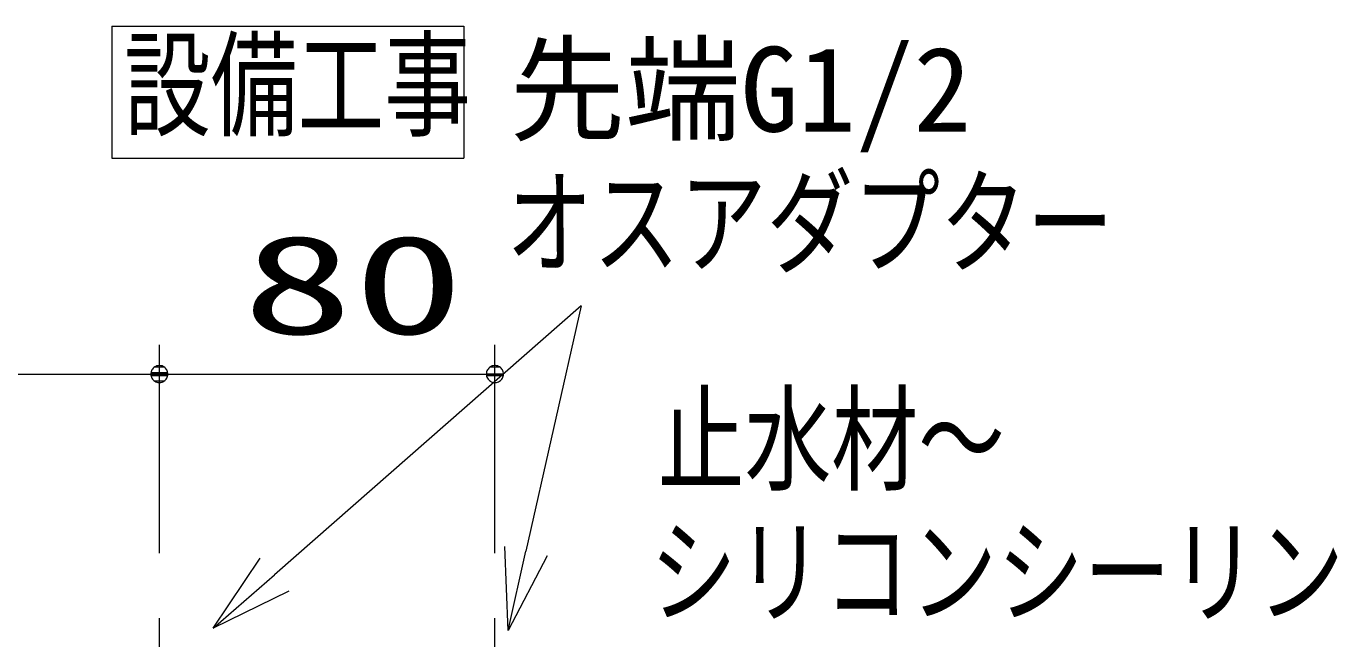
# Model space of a CAD drawing. Units: millimetres on the paper. Extents: x -305 to 305, y -152 to 152.
# Drawn here: x 39.82 to 84.4, y 50.67 to 71.54 of the extents above; entities that cross this region are included whole.
import ezdxf
from ezdxf.enums import TextEntityAlignment as Align

# ---------------------------------------------------------------- set-up
doc = ezdxf.new("R2010")
doc.units = ezdxf.units.MM
doc.linetypes.add('LONG_CHAIN', pattern=[21, 18, -1, 1, -1])
doc.layers.add('0-1_RV', color=7, linetype='Continuous', lineweight=9)
doc.layers.add('0-2_0', color=7, linetype='Continuous', lineweight=9)
doc.styles.add('ＭＳ ゴシック', font='')
doc.styles.get('ＭＳ ゴシック').set_extended_font_data('MS Gothic')

# ---------------------------------------------------------------- blocks, each defined once
blk = doc.blocks.new('_DOTSMALL')
at = {"layer": '0-2_0'}
for p, q in [((0.0746, 0.1), (-0.0746, 0.1)), ((0.1223, -0.0248), (-0.1223, -0.0248))]:
    blk.add_line(p, q, dxfattribs=at)
for points in [[(0.125, 0), (0.124, 0.0157), (0.1211, 0.0311), (0.1162, 0.046), (0.1095, 0.0602), (0.1011, 0.0735), (0.0911, 0.0856), (0.0797, 0.0963), (0.067, 0.1055), (0.0532, 0.1131), (0.0386, 0.1189), (0.0234, 0.1228), (0.0078, 0.1248), (-0.0078, 0.1248), (-0.0234, 0.1228), (-0.0386, 0.1189), (-0.0532, 0.1131), (-0.067, 0.1055), (-0.0797, 0.0963), (-0.0911, 0.0856), (-0.1011, 0.0735), (-0.1095, 0.0602), (-0.1162, 0.046), (-0.1211, 0.0311), (-0.124, 0.0157), (-0.125, 0), (0, 0)], [(-0.125, 0), (-0.124, -0.0157), (-0.1211, -0.0311), (-0.1162, -0.046), (-0.1095, -0.0602), (-0.1011, -0.0735), (-0.0911, -0.0856), (-0.0797, -0.0963), (-0.067, -0.1055), (-0.0532, -0.1131), (-0.0386, -0.1189), (-0.0234, -0.1228), (-0.0078, -0.1248), (0.0078, -0.1248), (0.0234, -0.1228), (0.0386, -0.1189), (0.0532, -0.1131), (0.067, -0.1055), (0.0797, -0.0963), (0.0911, -0.0856), (0.1011, -0.0735), (0.1095, -0.0602), (0.1162, -0.046), (0.1211, -0.0311), (0.124, -0.0157), (0.125, 0), (0, 0)]]:
    blk.add_lwpolyline(points, close=True, dxfattribs=at)
blk = doc.blocks.new('_OPEN30')
at = {"layer": '0-2_0'}
blk.add_line((0, 0), (-1, 0), dxfattribs=at)
blk.add_lwpolyline([(-1, 0.2679), (0, 0), (-1, -0.2679)], dxfattribs=at)

msp = doc.modelspace()

# ---------------------------------------------------------------- linework, layer by layer
at = {"layer": '0-1_RV'}
for p, q in [((42.731, 71.54), (42.731, 67.043)), ((42.731, 71.54), (54.731, 71.54)), ((54.731, 71.54), (54.731, 67.043)), ((42.731, 67.043), (54.731, 67.043)), ((58.727, 62.007), (48.275, 52.851)), ((58.727, 62.007), (56.842, 53.653)), ((44.355, 53.582), (44.355, 60.686)), ((44.355, 53.582), (44.355, 60.686)), ((55.784, 53.582), (55.784, 60.686)), ((-29.93, 59.686), (44.355, 59.686)), ((44.355, 59.686), (55.784, 59.686))]:
    msp.add_line(p, q, dxfattribs=at)
at = {"layer": '0-1_RV', "linetype": 'LONG_CHAIN'}
for p, q in [((44.355, 39.7), (44.355, 51.367)), ((55.784, 39.7), (55.784, 51.367))]:
    msp.add_line(p, q, dxfattribs=at)

# ---------------------------------------------------------------- block references
at = {"layer": '0-1_RV', "xscale": 2.32, "yscale": 2.32}
for p in [(44.355, 59.686), (55.784, 59.686)]:
    msp.add_blockref('_DOTSMALL', p, dxfattribs=at)
at = {"layer": '0-1_RV'}
for name, p, xscale, yscale, rotation in [('_DOTSMALL', (44.355, 59.686), 2.32, 2.32, 180), ('_OPEN30', (56.233, 50.951), 2.77, 2.77, 257.28683), ('_OPEN30', (46.192, 51.026), 2.77, 2.77, 221.21711)]:
    msp.add_blockref(name, p, dxfattribs=dict(at, xscale=xscale, yscale=yscale, rotation=rotation))

# ---------------------------------------------------------------- texts
at = {"layer": '0-1_RV', "style": 'ＭＳ ゴシック'}
for s, height, width, p in [('設備工事', 2.889, 0.75, (43.148, 67.236)), ('オスアダプター', 2.889, 0.75, (56.168, 62.55)), ('80', 3.365, 1.65, (47.182, 60.039)), ('止水材～', 2.889, 0.75, (61.333, 55.163)), ('シリコンシーリング', 2.889, 0.75, (61.064, 50.647))]:
    msp.add_text(s, height=height, dxfattribs=dict(at, width=width)).set_placement(p, align=Align.BOTTOM_LEFT)
msp.add_text('先端G1/2', height=2.886, dxfattribs=at).set_placement((56.282, 67.083), align=Align.BOTTOM_LEFT)

doc.saveas('drawing.dxf')
